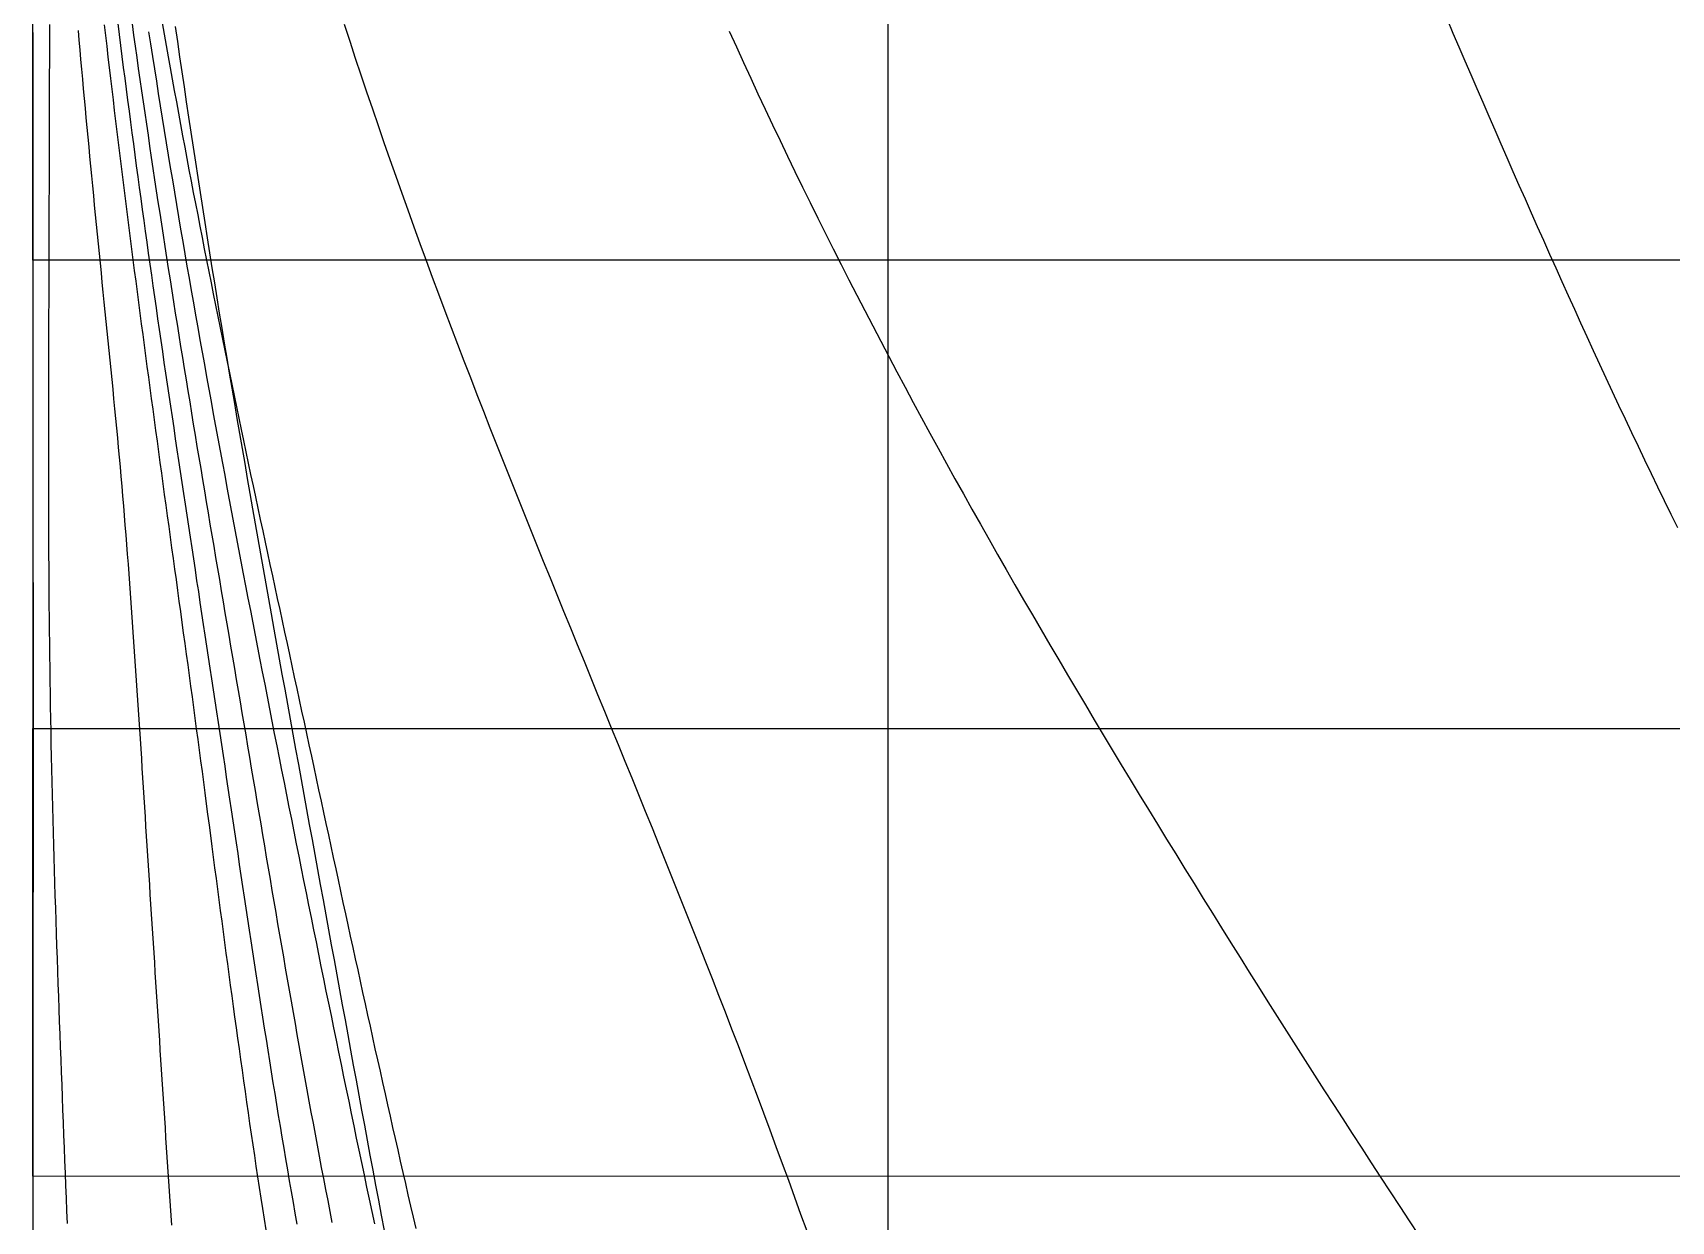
# Model space of a CAD drawing. Extents: x 3 to 181, y 2 to 128.
# Drawn here: x 80.67 to 86.16, y 86.27 to 90.25 of the extents above; entities that cross this region are included whole.
import ezdxf

# ---------------------------------------------------------------- set-up
doc = ezdxf.new("R2010")
doc.units = 0
doc.layers.get('0').update_dxf_attribs({"linetype": 'CONTINUOUS'})

msp = doc.modelspace()

# ---------------------------------------------------------------- linework, layer by layer
for p, q in [((83.5357, 80.4193), (83.5357, 95.6918)), ((80.6682, 89.4914), (80.6682, 93.9926)), ((80.6684, 89.4918), (80.6682, 89.4918)), ((92.1377, 89.4914), (80.6682, 89.4914)), ((80.6682, 89.4914), (80.6682, 80.4193)), ((92.1377, 89.4914), (80.6683, 89.4914)), ((80.6683, 89.4914), (80.6683, 80.4193)), ((92.1377, 89.4914), (80.8265, 89.4914)), ((92.1377, 89.4914), (80.9743, 89.4914)), ((92.1377, 89.4914), (81.2645, 89.4914)), ((92.1377, 89.4914), (82.3088, 89.4914)), ((92.1377, 89.4914), (82.357, 89.4914)), ((92.1377, 89.4914), (83.371, 89.4914)), ((80.6683, 86.4221), (80.6683, 87.9221)), ((80.6683, 87.9221), (92.1377, 87.9221)), ((92.1377, 86.4209), (80.6683, 86.4221))]:
    msp.add_line(p, q)
for points in [[(80.7241, 90.2816, 0), (80.724, 90.2393, 0), (80.7239, 90.197, 0), (80.7237, 90.1547, 0), (80.7236, 90.1124, 0), (80.7235, 90.0701, 0), (80.7234, 90.0278, 0), (80.7233, 89.9855, 0), (80.7232, 89.9432, 0), (80.7231, 89.9009, 0), (80.7229, 89.8586, 0), (80.7228, 89.8163, 0), (80.7227, 89.774, 0), (80.7226, 89.7317, 0), (80.7225, 89.6894, 0), (80.7223, 89.6471, 0), (80.7222, 89.6048, 0), (80.7221, 89.5625, 0), (80.7219, 89.5202, 0), (80.7218, 89.4779, 0), (80.7217, 89.4356, 0), (80.7215, 89.3933, 0), (80.7214, 89.351, 0), (80.7212, 89.3087, 0), (80.7211, 89.2664, 0), (80.721, 89.2241, 0), (80.7209, 89.1818, 0), (80.7208, 89.1395, 0), (80.7207, 89.0972, 0), (80.7206, 89.0549, 0), (80.7205, 89.0126, 0), (80.7205, 88.9703, 0), (80.7204, 88.928, 0), (80.7204, 88.8857, 0), (80.7204, 88.8434, 0), (80.7204, 88.8011, 0), (80.7205, 88.7588, 0), (80.7206, 88.7165, 0), (80.7207, 88.6742, 0), (80.7208, 88.6319, 0), (80.7209, 88.5896, 0), (80.7211, 88.5473, 0), (80.7213, 88.505, 0), (80.7216, 88.4627, 0), (80.7218, 88.4204, 0), (80.7221, 88.3781, 0), (80.7225, 88.3358, 0), (80.7229, 88.2935, 0), (80.7233, 88.2513, 0), (80.7238, 88.209, 0), (80.7243, 88.1667, 0), (80.7249, 88.1244, 0), (80.7255, 88.0821, 0), (80.7261, 88.0398, 0), (80.7268, 87.9975, 0), (80.7276, 87.9552, 0), (80.7284, 87.9129, 0), (80.7292, 87.8706, 0), (80.7301, 87.8283, 0), (80.7311, 87.786, 0), (80.732, 87.7437, 0), (80.7331, 87.7014, 0), (80.7341, 87.6591, 0), (80.7352, 87.6168, 0), (80.7364, 87.5745, 0), (80.7375, 87.5322, 0), (80.7388, 87.4899, 0), (80.74, 87.4476, 0), (80.7413, 87.4053, 0), (80.7426, 87.3631, 0), (80.7439, 87.3208, 0), (80.7453, 87.2785, 0), (80.7467, 87.2362, 0), (80.7481, 87.1939, 0), (80.7495, 87.1516, 0), (80.751, 87.1094, 0), (80.7525, 87.0671, 0), (80.754, 87.0248, 0), (80.7555, 86.9825, 0), (80.7571, 86.9403, 0), (80.7586, 86.898, 0), (80.7602, 86.8557, 0), (80.7618, 86.8134, 0), (80.7634, 86.7712, 0), (80.765, 86.7289, 0), (80.7666, 86.6867, 0), (80.7683, 86.6444, 0), (80.7699, 86.6021, 0), (80.7715, 86.5599, 0), (80.7732, 86.5176, 0), (80.7748, 86.4754, 0), (80.7765, 86.4331, 0), (80.7781, 86.3909, 0), (80.7798, 86.3487, 0), (80.7814, 86.3064, 0), (80.7831, 86.2642, 0)], [(80.8198, 90.2614, 0), (80.8227, 90.2289, 0), (80.8256, 90.1964, 0), (80.8286, 90.1639, 0), (80.8315, 90.1314, 0), (80.8345, 90.0989, 0), (80.8374, 90.0664, 0), (80.8404, 90.0339, 0), (80.8435, 90.0014, 0), (80.8465, 89.9689, 0), (80.8495, 89.9364, 0), (80.8526, 89.9039, 0), (80.8556, 89.8714, 0), (80.8587, 89.8389, 0), (80.8618, 89.8064, 0), (80.8649, 89.7739, 0), (80.8681, 89.7414, 0), (80.8712, 89.709, 0), (80.8744, 89.6765, 0), (80.8776, 89.644, 0), (80.8807, 89.6115, 0), (80.8839, 89.579, 0), (80.8872, 89.5465, 0), (80.8904, 89.514, 0), (80.8937, 89.4815, 0), (80.8969, 89.4491, 0), (80.9002, 89.4166, 0), (80.9035, 89.3841, 0), (80.9068, 89.3516, 0), (80.9101, 89.3191, 0), (80.9134, 89.2866, 0), (80.9167, 89.2541, 0), (80.9199, 89.2217, 0), (80.9232, 89.1892, 0), (80.9265, 89.1567, 0), (80.9297, 89.1242, 0), (80.9329, 89.0917, 0), (80.9361, 89.0592, 0), (80.9393, 89.0267, 0), (80.9425, 88.9942, 0), (80.9456, 88.9617, 0), (80.9487, 88.9292, 0), (80.9517, 88.8967, 0), (80.9547, 88.8642, 0), (80.9577, 88.8317, 0), (80.9606, 88.7992, 0), (80.9635, 88.7666, 0), (80.9663, 88.7341, 0), (80.9691, 88.7016, 0), (80.9718, 88.669, 0), (80.9745, 88.6365, 0), (80.9772, 88.6039, 0), (80.9798, 88.5714, 0), (80.9824, 88.5389, 0), (80.9849, 88.5063, 0), (80.9874, 88.4737, 0), (80.9899, 88.4412, 0), (80.9923, 88.4086, 0), (80.9947, 88.3761, 0), (80.9971, 88.3435, 0), (80.9994, 88.3109, 0), (81.0017, 88.2784, 0), (81.004, 88.2458, 0), (81.0063, 88.2132, 0), (81.0085, 88.1806, 0), (81.0108, 88.1481, 0), (81.013, 88.1155, 0), (81.0152, 88.0829, 0), (81.0173, 88.0503, 0), (81.0195, 88.0177, 0), (81.0216, 87.9852, 0), (81.0237, 87.9526, 0), (81.0259, 87.92, 0), (81.028, 87.8874, 0), (81.0301, 87.8548, 0), (81.0321, 87.8222, 0), (81.0342, 87.7897, 0), (81.0363, 87.7571, 0), (81.0384, 87.7245, 0), (81.0404, 87.6919, 0), (81.0425, 87.6593, 0), (81.0446, 87.6267, 0), (81.0466, 87.5941, 0), (81.0487, 87.5616, 0), (81.0508, 87.529, 0), (81.0528, 87.4964, 0), (81.0549, 87.4638, 0), (81.057, 87.4312, 0), (81.0591, 87.3987, 0), (81.0611, 87.3661, 0), (81.0632, 87.3335, 0), (81.0653, 87.3009, 0), (81.0674, 87.2683, 0), (81.0694, 87.2357, 0), (81.0715, 87.2032, 0), (81.0736, 87.1706, 0), (81.0757, 87.138, 0), (81.0778, 87.1054, 0), (81.0799, 87.0728, 0), (81.082, 87.0403, 0), (81.0841, 87.0077, 0), (81.0862, 86.9751, 0), (81.0883, 86.9425, 0), (81.0904, 86.9099, 0), (81.0925, 86.8774, 0), (81.0946, 86.8448, 0), (81.0967, 86.8122, 0), (81.0988, 86.7796, 0), (81.1009, 86.747, 0), (81.103, 86.7144, 0), (81.1051, 86.6818, 0), (81.1073, 86.6492, 0), (81.1094, 86.6167, 0), (81.1115, 86.5841, 0), (81.1136, 86.5515, 0), (81.1158, 86.5189, 0), (81.1179, 86.4863, 0), (81.1201, 86.4537, 0), (81.1222, 86.4211, 0), (81.1244, 86.3885, 0), (81.1265, 86.3559, 0), (81.1287, 86.3233, 0), (81.1309, 86.2907, 0), (81.1331, 86.2581, 0)], [(80.9076, 90.28, 0), (80.9118, 90.2442, 0), (80.9159, 90.2084, 0), (80.9201, 90.1726, 0), (80.9243, 90.1369, 0), (80.9286, 90.1011, 0), (80.9328, 90.0653, 0), (80.9371, 90.0295, 0), (80.9414, 89.9938, 0), (80.9457, 89.958, 0), (80.9501, 89.9222, 0), (80.9544, 89.8865, 0), (80.9588, 89.8507, 0), (80.9632, 89.8149, 0), (80.9676, 89.7792, 0), (80.9721, 89.7434, 0), (80.9765, 89.7077, 0), (80.981, 89.6719, 0), (80.9856, 89.6362, 0), (80.9901, 89.6004, 0), (80.9946, 89.5647, 0), (80.9992, 89.5289, 0), (81.0038, 89.4932, 0), (81.0085, 89.4574, 0), (81.0131, 89.4217, 0), (81.0178, 89.3859, 0), (81.0224, 89.3502, 0), (81.0271, 89.3145, 0), (81.0319, 89.2787, 0), (81.0366, 89.243, 0), (81.0414, 89.2073, 0), (81.0461, 89.1715, 0), (81.0509, 89.1358, 0), (81.0557, 89.1001, 0), (81.0605, 89.0643, 0), (81.0654, 89.0286, 0), (81.0702, 88.9929, 0), (81.075, 88.9572, 0), (81.0799, 88.9214, 0), (81.0848, 88.8857, 0), (81.0896, 88.85, 0), (81.0945, 88.8143, 0), (81.0994, 88.7785, 0), (81.1043, 88.7428, 0), (81.1092, 88.7071, 0), (81.1141, 88.6713, 0), (81.119, 88.6356, 0), (81.1239, 88.5999, 0), (81.1288, 88.5642, 0), (81.1337, 88.5284, 0), (81.1386, 88.4927, 0), (81.1435, 88.457, 0), (81.1484, 88.4213, 0), (81.1533, 88.3855, 0), (81.1582, 88.3498, 0), (81.1631, 88.3141, 0), (81.168, 88.2783, 0), (81.1729, 88.2426, 0), (81.1778, 88.2069, 0), (81.1826, 88.1711, 0), (81.1875, 88.1354, 0), (81.1923, 88.0997, 0), (81.1972, 88.0639, 0), (81.202, 88.0282, 0), (81.2068, 87.9925, 0), (81.2116, 87.9567, 0), (81.2164, 87.921, 0), (81.2212, 87.8852, 0), (81.226, 87.8495, 0), (81.2307, 87.8137, 0), (81.2355, 87.778, 0), (81.2402, 87.7422, 0), (81.2449, 87.7065, 0), (81.2496, 87.6707, 0), (81.2544, 87.635, 0), (81.2591, 87.5992, 0), (81.2638, 87.5635, 0), (81.2685, 87.5277, 0), (81.2732, 87.492, 0), (81.2779, 87.4562, 0), (81.2826, 87.4205, 0), (81.2874, 87.3847, 0), (81.2921, 87.349, 0), (81.2968, 87.3132, 0), (81.3016, 87.2775, 0), (81.3063, 87.2417, 0), (81.3111, 87.206, 0), (81.3159, 87.1702, 0), (81.3207, 87.1345, 0), (81.3255, 87.0988, 0), (81.3303, 87.063, 0), (81.3352, 87.0273, 0), (81.34, 86.9916, 0), (81.3449, 86.9559, 0), (81.3498, 86.9201, 0), (81.3548, 86.8844, 0), (81.3597, 86.8487, 0), (81.3647, 86.813, 0), (81.3697, 86.7773, 0), (81.3748, 86.7416, 0), (81.3798, 86.7059, 0), (81.385, 86.6702, 0), (81.3901, 86.6345, 0), (81.3953, 86.5989, 0), (81.4005, 86.5632, 0), (81.4057, 86.5275, 0), (81.411, 86.4919, 0), (81.4164, 86.4562, 0), (81.4217, 86.4206, 0), (81.4272, 86.3849, 0), (81.4326, 86.3493, 0), (81.4381, 86.3137, 0), (81.4437, 86.278, 0), (81.4493, 86.2424, 0)], [(80.953, 90.2844, 0), (80.9576, 90.2478, 0), (80.9623, 90.2111, 0), (80.967, 90.1745, 0), (80.9717, 90.1379, 0), (80.9764, 90.1012, 0), (80.9812, 90.0646, 0), (80.9859, 90.0279, 0), (80.9908, 89.9913, 0), (80.9956, 89.9547, 0), (81.0004, 89.918, 0), (81.0053, 89.8814, 0), (81.0102, 89.8448, 0), (81.0152, 89.8082, 0), (81.0201, 89.7716, 0), (81.0251, 89.7349, 0), (81.0301, 89.6983, 0), (81.0351, 89.6617, 0), (81.0402, 89.6251, 0), (81.0453, 89.5885, 0), (81.0504, 89.5519, 0), (81.0555, 89.5153, 0), (81.0606, 89.4787, 0), (81.0658, 89.4421, 0), (81.071, 89.4055, 0), (81.0762, 89.3689, 0), (81.0815, 89.3323, 0), (81.0868, 89.2957, 0), (81.0921, 89.2591, 0), (81.0974, 89.2225, 0), (81.1027, 89.1859, 0), (81.108, 89.1493, 0), (81.1134, 89.1127, 0), (81.1188, 89.0762, 0), (81.1242, 89.0396, 0), (81.1296, 89.003, 0), (81.135, 88.9664, 0), (81.1405, 88.9298, 0), (81.1459, 88.8933, 0), (81.1514, 88.8567, 0), (81.1569, 88.8201, 0), (81.1624, 88.7835, 0), (81.1679, 88.747, 0), (81.1734, 88.7104, 0), (81.1789, 88.6738, 0), (81.1844, 88.6372, 0), (81.1899, 88.6007, 0), (81.1955, 88.5641, 0), (81.201, 88.5275, 0), (81.2065, 88.4909, 0), (81.2121, 88.4544, 0), (81.2176, 88.4178, 0), (81.2232, 88.3812, 0), (81.2287, 88.3447, 0), (81.2343, 88.3081, 0), (81.2398, 88.2715, 0), (81.2454, 88.2349, 0), (81.2509, 88.1984, 0), (81.2564, 88.1618, 0), (81.262, 88.1252, 0), (81.2675, 88.0886, 0), (81.273, 88.0521, 0), (81.2785, 88.0155, 0), (81.2841, 87.9789, 0), (81.2896, 87.9423, 0), (81.295, 87.9057, 0), (81.3005, 87.8691, 0), (81.306, 87.8326, 0), (81.3115, 87.796, 0), (81.3169, 87.7594, 0), (81.3224, 87.7228, 0), (81.3279, 87.6862, 0), (81.3333, 87.6496, 0), (81.3388, 87.613, 0), (81.3442, 87.5765, 0), (81.3497, 87.5399, 0), (81.3552, 87.5033, 0), (81.3606, 87.4667, 0), (81.3661, 87.4301, 0), (81.3716, 87.3935, 0), (81.3771, 87.357, 0), (81.3826, 87.3204, 0), (81.3881, 87.2838, 0), (81.3937, 87.2473, 0), (81.3992, 87.2107, 0), (81.4048, 87.1741, 0), (81.4104, 87.1376, 0), (81.416, 87.101, 0), (81.4216, 87.0645, 0), (81.4273, 87.0279, 0), (81.4329, 86.9914, 0), (81.4386, 86.9548, 0), (81.4444, 86.9183, 0), (81.4501, 86.8818, 0), (81.4559, 86.8452, 0), (81.4617, 86.8087, 0), (81.4676, 86.7722, 0), (81.4734, 86.7357, 0), (81.4793, 86.6992, 0), (81.4853, 86.6627, 0), (81.4913, 86.6262, 0), (81.4973, 86.5897, 0), (81.5033, 86.5532, 0), (81.5094, 86.5168, 0), (81.5156, 86.4803, 0), (81.5218, 86.4439, 0), (81.528, 86.4074, 0), (81.5343, 86.371, 0), (81.5406, 86.3345, 0), (81.547, 86.2981, 0), (81.5534, 86.2617, 0)], [(81.001, 90.2834, 0), (81.0062, 90.2461, 0), (81.0114, 90.2088, 0), (81.0167, 90.1715, 0), (81.022, 90.1343, 0), (81.0274, 90.097, 0), (81.0327, 90.0597, 0), (81.0381, 90.0224, 0), (81.0435, 89.9851, 0), (81.049, 89.9478, 0), (81.0545, 89.9106, 0), (81.06, 89.8733, 0), (81.0655, 89.836, 0), (81.0711, 89.7988, 0), (81.0767, 89.7615, 0), (81.0823, 89.7242, 0), (81.0879, 89.687, 0), (81.0936, 89.6497, 0), (81.0993, 89.6125, 0), (81.105, 89.5752, 0), (81.1108, 89.538, 0), (81.1166, 89.5007, 0), (81.1224, 89.4635, 0), (81.1282, 89.4263, 0), (81.1341, 89.389, 0), (81.14, 89.3518, 0), (81.1459, 89.3146, 0), (81.1519, 89.2773, 0), (81.1579, 89.2401, 0), (81.1639, 89.2029, 0), (81.1699, 89.1657, 0), (81.1759, 89.1285, 0), (81.182, 89.0912, 0), (81.1881, 89.054, 0), (81.1942, 89.0168, 0), (81.2003, 88.9796, 0), (81.2064, 88.9424, 0), (81.2126, 88.9052, 0), (81.2187, 88.868, 0), (81.2249, 88.8308, 0), (81.2311, 88.7936, 0), (81.2373, 88.7564, 0), (81.2435, 88.7192, 0), (81.2498, 88.682, 0), (81.256, 88.6448, 0), (81.2623, 88.6076, 0), (81.2686, 88.5704, 0), (81.2748, 88.5332, 0), (81.2811, 88.496, 0), (81.2874, 88.4588, 0), (81.2937, 88.4216, 0), (81.3, 88.3844, 0), (81.3063, 88.3472, 0), (81.3126, 88.31, 0), (81.3189, 88.2728, 0), (81.3252, 88.2356, 0), (81.3315, 88.1984, 0), (81.3378, 88.1612, 0), (81.3442, 88.124, 0), (81.3505, 88.0868, 0), (81.3568, 88.0496, 0), (81.3631, 88.0124, 0), (81.3694, 87.9752, 0), (81.3757, 87.938, 0), (81.382, 87.9008, 0), (81.3882, 87.8637, 0), (81.3945, 87.8265, 0), (81.4008, 87.7893, 0), (81.4071, 87.7521, 0), (81.4134, 87.7149, 0), (81.4196, 87.6777, 0), (81.4259, 87.6405, 0), (81.4322, 87.6033, 0), (81.4385, 87.5661, 0), (81.4448, 87.5289, 0), (81.4511, 87.4917, 0), (81.4574, 87.4545, 0), (81.4637, 87.4173, 0), (81.47, 87.3801, 0), (81.4764, 87.3429, 0), (81.4827, 87.3058, 0), (81.4891, 87.2686, 0), (81.4955, 87.2314, 0), (81.5019, 87.1942, 0), (81.5083, 87.1571, 0), (81.5148, 87.1199, 0), (81.5212, 87.0828, 0), (81.5277, 87.0456, 0), (81.5342, 87.0085, 0), (81.5408, 86.9713, 0), (81.5473, 86.9342, 0), (81.5539, 86.897, 0), (81.5605, 86.8599, 0), (81.5672, 86.8228, 0), (81.5738, 86.7857, 0), (81.5806, 86.7486, 0), (81.5873, 86.7115, 0), (81.5941, 86.6744, 0), (81.6009, 86.6373, 0), (81.6077, 86.6002, 0), (81.6146, 86.5631, 0), (81.6216, 86.5261, 0), (81.6285, 86.489, 0), (81.6355, 86.452, 0), (81.6426, 86.4149, 0), (81.6497, 86.3779, 0), (81.6569, 86.3409, 0), (81.664, 86.3039, 0), (81.6713, 86.2669, 0)], [(81.0564, 90.2575, 0), (81.0629, 90.2162, 0), (81.0693, 90.1748, 0), (81.0758, 90.1334, 0), (81.0824, 90.0921, 0), (81.089, 90.0507, 0), (81.0956, 90.0094, 0), (81.1022, 89.968, 0), (81.1089, 89.9267, 0), (81.1157, 89.8854, 0), (81.1224, 89.844, 0), (81.1292, 89.8027, 0), (81.1361, 89.7614, 0), (81.143, 89.7201, 0), (81.1499, 89.6788, 0), (81.1569, 89.6375, 0), (81.1639, 89.5962, 0), (81.1709, 89.5549, 0), (81.178, 89.5136, 0), (81.1851, 89.4723, 0), (81.1923, 89.431, 0), (81.1995, 89.3897, 0), (81.2067, 89.3484, 0), (81.214, 89.3072, 0), (81.2213, 89.2659, 0), (81.2286, 89.2246, 0), (81.236, 89.1834, 0), (81.2434, 89.1421, 0), (81.2509, 89.1009, 0), (81.2583, 89.0596, 0), (81.2659, 89.0184, 0), (81.2734, 88.9771, 0), (81.281, 88.9359, 0), (81.2886, 88.8946, 0), (81.2962, 88.8534, 0), (81.3039, 88.8122, 0), (81.3115, 88.771, 0), (81.3192, 88.7298, 0), (81.327, 88.6885, 0), (81.3347, 88.6473, 0), (81.3425, 88.6061, 0), (81.3503, 88.5649, 0), (81.3582, 88.5237, 0), (81.366, 88.4825, 0), (81.3739, 88.4413, 0), (81.3818, 88.4001, 0), (81.3897, 88.359, 0), (81.3977, 88.3178, 0), (81.4056, 88.2766, 0), (81.4136, 88.2354, 0), (81.4216, 88.1943, 0), (81.4296, 88.1531, 0), (81.4377, 88.1119, 0), (81.4457, 88.0708, 0), (81.4538, 88.0296, 0), (81.4618, 87.9885, 0), (81.4699, 87.9473, 0), (81.478, 87.9062, 0), (81.4861, 87.865, 0), (81.4943, 87.8239, 0), (81.5024, 87.7828, 0), (81.5105, 87.7416, 0), (81.5187, 87.7005, 0), (81.5269, 87.6594, 0), (81.5351, 87.6183, 0), (81.5433, 87.5771, 0), (81.5515, 87.536, 0), (81.5597, 87.4949, 0), (81.568, 87.4538, 0), (81.5762, 87.4127, 0), (81.5845, 87.3716, 0), (81.5928, 87.3305, 0), (81.6011, 87.2894, 0), (81.6094, 87.2483, 0), (81.6177, 87.2072, 0), (81.626, 87.1662, 0), (81.6344, 87.1251, 0), (81.6428, 87.084, 0), (81.6512, 87.0429, 0), (81.6596, 87.0018, 0), (81.668, 86.9608, 0), (81.6764, 86.9197, 0), (81.6848, 86.8787, 0), (81.6933, 86.8376, 0), (81.7018, 86.7965, 0), (81.7103, 86.7555, 0), (81.7188, 86.7144, 0), (81.7273, 86.6734, 0), (81.7358, 86.6324, 0), (81.7444, 86.5913, 0), (81.7529, 86.5503, 0), (81.7615, 86.5093, 0), (81.7701, 86.4682, 0), (81.7787, 86.4272, 0), (81.7874, 86.3862, 0), (81.796, 86.3452, 0), (81.8047, 86.3041, 0), (81.8134, 86.2631, 0)], [(81.1016, 90.2875, 0), (81.1083, 90.2496, 0), (81.1151, 90.2116, 0), (81.1219, 90.1737, 0), (81.1287, 90.1358, 0), (81.1356, 90.0979, 0), (81.1425, 90.06, 0), (81.1495, 90.0221, 0), (81.1564, 89.9842, 0), (81.1635, 89.9463, 0), (81.1705, 89.9084, 0), (81.1776, 89.8706, 0), (81.1847, 89.8327, 0), (81.1919, 89.7948, 0), (81.1991, 89.7569, 0), (81.2064, 89.7191, 0), (81.2136, 89.6812, 0), (81.221, 89.6434, 0), (81.2283, 89.6055, 0), (81.2357, 89.5677, 0), (81.2431, 89.5299, 0), (81.2506, 89.492, 0), (81.2581, 89.4542, 0), (81.2657, 89.4164, 0), (81.2733, 89.3786, 0), (81.2809, 89.3407, 0), (81.2885, 89.3029, 0), (81.2962, 89.2651, 0), (81.3039, 89.2273, 0), (81.3117, 89.1895, 0), (81.3194, 89.1517, 0), (81.3273, 89.1139, 0), (81.3351, 89.0761, 0), (81.3429, 89.0384, 0), (81.3508, 89.0006, 0), (81.3587, 88.9628, 0), (81.3667, 88.925, 0), (81.3746, 88.8873, 0), (81.3826, 88.8495, 0), (81.3906, 88.8117, 0), (81.3986, 88.774, 0), (81.4067, 88.7362, 0), (81.4147, 88.6984, 0), (81.4228, 88.6607, 0), (81.4309, 88.6229, 0), (81.439, 88.5852, 0), (81.4471, 88.5474, 0), (81.4552, 88.5097, 0), (81.4633, 88.4719, 0), (81.4715, 88.4342, 0), (81.4796, 88.3964, 0), (81.4878, 88.3587, 0), (81.4959, 88.3209, 0), (81.5041, 88.2832, 0), (81.5123, 88.2454, 0), (81.5205, 88.2077, 0), (81.5286, 88.17, 0), (81.5368, 88.1322, 0), (81.545, 88.0945, 0), (81.5532, 88.0567, 0), (81.5614, 88.019, 0), (81.5695, 87.9812, 0), (81.5777, 87.9435, 0), (81.5859, 87.9058, 0), (81.594, 87.868, 0), (81.6022, 87.8303, 0), (81.6103, 87.7925, 0), (81.6185, 87.7548, 0), (81.6266, 87.717, 0), (81.6348, 87.6793, 0), (81.6429, 87.6416, 0), (81.6511, 87.6038, 0), (81.6592, 87.5661, 0), (81.6674, 87.5283, 0), (81.6755, 87.4906, 0), (81.6837, 87.4529, 0), (81.6919, 87.4151, 0), (81.7, 87.3774, 0), (81.7082, 87.3397, 0), (81.7164, 87.3019, 0), (81.7246, 87.2642, 0), (81.7328, 87.2265, 0), (81.741, 87.1888, 0), (81.7492, 87.1511, 0), (81.7575, 87.1134, 0), (81.7657, 87.0756, 0), (81.774, 87.0379, 0), (81.7823, 87.0002, 0), (81.7905, 86.9625, 0), (81.7989, 86.9248, 0), (81.8072, 86.8872, 0), (81.8155, 86.8495, 0), (81.8239, 86.8118, 0), (81.8323, 86.7741, 0), (81.8407, 86.7365, 0), (81.8491, 86.6988, 0), (81.8576, 86.6611, 0), (81.866, 86.6235, 0), (81.8745, 86.5858, 0), (81.8831, 86.5482, 0), (81.8916, 86.5106, 0), (81.9002, 86.4729, 0), (81.9088, 86.4353, 0), (81.9174, 86.3977, 0), (81.9261, 86.3601, 0), (81.9348, 86.3225, 0), (81.9435, 86.2849, 0), (81.9522, 86.2473, 0)], [(81.1459, 90.2747, 0), (81.1532, 90.2241, 0), (81.1605, 90.1735, 0), (81.1679, 90.123, 0), (81.1754, 90.0724, 0), (81.1829, 90.0219, 0), (81.1905, 89.9713, 0), (81.1981, 89.9208, 0), (81.2057, 89.8703, 0), (81.2135, 89.8197, 0), (81.2212, 89.7692, 0), (81.2291, 89.7187, 0), (81.237, 89.6682, 0), (81.2449, 89.6177, 0), (81.2529, 89.5672, 0), (81.2609, 89.5167, 0), (81.269, 89.4662, 0), (81.2772, 89.4157, 0), (81.2854, 89.3652, 0), (81.2936, 89.3148, 0), (81.3019, 89.2643, 0), (81.3103, 89.2139, 0), (81.3187, 89.1634, 0), (81.3271, 89.1129, 0), (81.3356, 89.0625, 0), (81.3442, 89.0121, 0), (81.3527, 88.9616, 0), (81.3614, 88.9112, 0), (81.37, 88.8608, 0), (81.3787, 88.8103, 0), (81.3874, 88.7599, 0), (81.3962, 88.7095, 0), (81.405, 88.6591, 0), (81.4138, 88.6087, 0), (81.4227, 88.5583, 0), (81.4316, 88.5079, 0), (81.4405, 88.4574, 0), (81.4495, 88.407, 0), (81.4584, 88.3567, 0), (81.4674, 88.3063, 0), (81.4765, 88.2559, 0), (81.4855, 88.2055, 0), (81.4946, 88.1551, 0), (81.5037, 88.1047, 0), (81.5128, 88.0543, 0), (81.5219, 88.0039, 0), (81.531, 87.9535, 0), (81.5402, 87.9032, 0), (81.5493, 87.8528, 0), (81.5585, 87.8024, 0), (81.5677, 87.752, 0), (81.5769, 87.7016, 0), (81.5861, 87.6513, 0), (81.5953, 87.6009, 0), (81.6045, 87.5505, 0), (81.6137, 87.5001, 0), (81.6229, 87.4497, 0), (81.6321, 87.3994, 0), (81.6413, 87.349, 0), (81.6506, 87.2986, 0), (81.6598, 87.2482, 0), (81.669, 87.1978, 0), (81.6782, 87.1475, 0), (81.6874, 87.0971, 0), (81.6966, 87.0467, 0), (81.7058, 86.9963, 0), (81.715, 86.9459, 0), (81.7242, 86.8956, 0), (81.7335, 86.8452, 0), (81.7427, 86.7948, 0), (81.752, 86.7444, 0), (81.7612, 86.6941, 0), (81.7705, 86.6437, 0), (81.7798, 86.5934, 0), (81.7892, 86.543, 0), (81.7985, 86.4927, 0), (81.8079, 86.4423, 0), (81.8174, 86.392, 0), (81.8268, 86.3417, 0), (81.8363, 86.2913, 0), (81.8458, 86.241, 0)], [(81.7122, 90.2827, 0), (81.7308, 90.2259, 0), (81.7495, 90.1692, 0), (81.7684, 90.1125, 0), (81.7874, 90.0558, 0), (81.8066, 89.9992, 0), (81.826, 89.9426, 0), (81.8455, 89.886, 0), (81.8652, 89.8295, 0), (81.885, 89.773, 0), (81.905, 89.7166, 0), (81.9251, 89.6602, 0), (81.9455, 89.6038, 0), (81.9659, 89.5475, 0), (81.9866, 89.4912, 0), (82.0074, 89.435, 0), (82.0283, 89.3788, 0), (82.0494, 89.3226, 0), (82.0707, 89.2664, 0), (82.0921, 89.2103, 0), (82.1136, 89.1542, 0), (82.1352, 89.0982, 0), (82.157, 89.0421, 0), (82.1789, 88.9861, 0), (82.2008, 88.9301, 0), (82.2229, 88.8742, 0), (82.2451, 88.8182, 0), (82.2674, 88.7623, 0), (82.2897, 88.7064, 0), (82.3121, 88.6505, 0), (82.3346, 88.5946, 0), (82.3572, 88.5388, 0), (82.3798, 88.4829, 0), (82.4025, 88.4271, 0), (82.4252, 88.3712, 0), (82.4479, 88.3154, 0), (82.4707, 88.2596, 0), (82.4935, 88.2037, 0), (82.5163, 88.1479, 0), (82.5392, 88.0921, 0), (82.562, 88.0362, 0), (82.5849, 87.9804, 0), (82.6077, 87.9245, 0), (82.6306, 87.8687, 0), (82.6534, 87.8128, 0), (82.6762, 87.757, 0), (82.699, 87.7011, 0), (82.7217, 87.6452, 0), (82.7444, 87.5893, 0), (82.767, 87.5333, 0), (82.7896, 87.4774, 0), (82.8121, 87.4214, 0), (82.8346, 87.3654, 0), (82.857, 87.3094, 0), (82.8793, 87.2534, 0), (82.9015, 87.1973, 0), (82.9237, 87.1412, 0), (82.9457, 87.085, 0), (82.9677, 87.0289, 0), (82.9895, 86.9727, 0), (83.0112, 86.9165, 0), (83.0328, 86.8602, 0), (83.0542, 86.8039, 0), (83.0756, 86.7475, 0), (83.0968, 86.6912, 0), (83.1179, 86.6347, 0), (83.1389, 86.5783, 0), (83.1598, 86.5218, 0), (83.1807, 86.4653, 0), (83.2014, 86.4088, 0), (83.222, 86.3522, 0), (83.2426, 86.2957, 0), (83.2631, 86.2391, 0)], [(83.0033, 90.2593, 0), (83.0271, 90.2068, 0), (83.0511, 90.1543, 0), (83.0753, 90.102, 0), (83.0996, 90.0497, 0), (83.1241, 89.9974, 0), (83.1487, 89.9452, 0), (83.1735, 89.893, 0), (83.1985, 89.8409, 0), (83.2236, 89.7889, 0), (83.249, 89.7369, 0), (83.2744, 89.685, 0), (83.3, 89.6331, 0), (83.3258, 89.5813, 0), (83.3518, 89.5295, 0), (83.3779, 89.4778, 0), (83.4042, 89.4261, 0), (83.4307, 89.3746, 0), (83.4573, 89.323, 0), (83.4841, 89.2715, 0), (83.5111, 89.2201, 0), (83.5381, 89.1687, 0), (83.5654, 89.1174, 0), (83.5928, 89.0661, 0), (83.6203, 89.0149, 0), (83.648, 88.9638, 0), (83.6758, 88.9127, 0), (83.7038, 88.8616, 0), (83.7318, 88.8106, 0), (83.7601, 88.7597, 0), (83.7884, 88.7088, 0), (83.8169, 88.6579, 0), (83.8455, 88.6071, 0), (83.8742, 88.5564, 0), (83.903, 88.5057, 0), (83.932, 88.4551, 0), (83.961, 88.4045, 0), (83.9902, 88.354, 0), (84.0195, 88.3035, 0), (84.0489, 88.253, 0), (84.0783, 88.2026, 0), (84.1079, 88.1523, 0), (84.1376, 88.102, 0), (84.1674, 88.0518, 0), (84.1972, 88.0016, 0), (84.2272, 87.9514, 0), (84.2572, 87.9013, 0), (84.2873, 87.8512, 0), (84.3175, 87.8012, 0), (84.3477, 87.7513, 0), (84.3781, 87.7014, 0), (84.4085, 87.6515, 0), (84.439, 87.6017, 0), (84.4695, 87.5519, 0), (84.5001, 87.5021, 0), (84.5308, 87.4524, 0), (84.5615, 87.4028, 0), (84.5923, 87.3532, 0), (84.6231, 87.3036, 0), (84.654, 87.2541, 0), (84.6849, 87.2046, 0), (84.7159, 87.1552, 0), (84.7469, 87.1058, 0), (84.778, 87.0564, 0), (84.8092, 87.0071, 0), (84.8404, 86.9579, 0), (84.8716, 86.9087, 0), (84.9029, 86.8595, 0), (84.9343, 86.8103, 0), (84.9657, 86.7613, 0), (84.9972, 86.7122, 0), (85.0287, 86.6632, 0), (85.0603, 86.6142, 0), (85.092, 86.5653, 0), (85.1237, 86.5164, 0), (85.1554, 86.4676, 0), (85.1872, 86.4188, 0), (85.2191, 86.3701, 0), (85.2511, 86.3214, 0), (85.2831, 86.2727, 0), (85.3151, 86.2241, 0)], [(85.4098, 90.2994, 0), (85.4296, 90.2529, 0), (85.4494, 90.2065, 0), (85.4693, 90.1601, 0), (85.4892, 90.1137, 0), (85.5092, 90.0673, 0), (85.5293, 90.021, 0), (85.5494, 89.9746, 0), (85.5695, 89.9283, 0), (85.5898, 89.882, 0), (85.61, 89.8357, 0), (85.6304, 89.7894, 0), (85.6507, 89.7432, 0), (85.6712, 89.697, 0), (85.6917, 89.6507, 0), (85.7122, 89.6045, 0), (85.7329, 89.5584, 0), (85.7535, 89.5122, 0), (85.7742, 89.466, 0), (85.795, 89.4199, 0), (85.8159, 89.3738, 0), (85.8368, 89.3277, 0), (85.8578, 89.2817, 0), (85.8788, 89.2356, 0), (85.8999, 89.1896, 0), (85.9211, 89.1437, 0), (85.9424, 89.0977, 0), (85.9638, 89.0519, 0), (85.9852, 89.006, 0), (86.0068, 88.9602, 0), (86.0284, 88.9145, 0), (86.0501, 88.8688, 0), (86.0719, 88.8231, 0), (86.0939, 88.7775, 0), (86.1159, 88.732, 0), (86.138, 88.6865, 0), (86.1602, 88.6411, 0), (86.1826, 88.5957, 0)], [(80.6681, 90.2545, 0), (80.6681, 90.2343, 0), (80.6681, 90.2141, 0), (80.6681, 90.194, 0), (80.6681, 90.1738, 0), (80.6681, 90.1537, 0), (80.6681, 90.1337, 0), (80.6681, 90.1136, 0), (80.6682, 90.0936, 0), (80.6682, 90.0736, 0), (80.6682, 90.0536, 0), (80.6682, 90.0337, 0), (80.6682, 90.0138, 0), (80.6682, 89.9939, 0), (80.6682, 89.974, 0), (80.6682, 89.9541, 0), (80.6682, 89.9343, 0), (80.6682, 89.9145, 0), (80.6682, 89.8947, 0), (80.6683, 89.8749, 0), (80.6683, 89.8551, 0), (80.6683, 89.8354, 0), (80.6683, 89.8157, 0), (80.6683, 89.7959, 0), (80.6683, 89.7762, 0), (80.6683, 89.7565, 0), (80.6683, 89.7369, 0), (80.6683, 89.7172, 0), (80.6683, 89.6975, 0), (80.6684, 89.6779, 0), (80.6684, 89.6582, 0), (80.6684, 89.6386, 0), (80.6684, 89.6189, 0), (80.6684, 89.5993, 0), (80.6684, 89.5797, 0), (80.6684, 89.5601, 0), (80.6684, 89.5405, 0), (80.6684, 89.5208, 0), (80.6684, 89.5012, 0), (80.6685, 89.4816, 0), (80.6685, 89.462, 0), (80.6685, 89.4424, 0), (80.6685, 89.4228, 0), (80.6685, 89.4032, 0), (80.6685, 89.3835, 0), (80.6685, 89.3639, 0), (80.6685, 89.3443, 0), (80.6685, 89.3247, 0), (80.6685, 89.3051, 0), (80.6685, 89.2855, 0), (80.6685, 89.2659, 0), (80.6685, 89.2463, 0), (80.6685, 89.2266, 0), (80.6685, 89.207, 0), (80.6685, 89.1874, 0), (80.6685, 89.1678, 0), (80.6685, 89.1482, 0), (80.6685, 89.1286, 0), (80.6685, 89.109, 0), (80.6685, 89.0894, 0), (80.6685, 89.0697, 0), (80.6684, 89.0501, 0), (80.6684, 89.0305, 0), (80.6684, 89.0109, 0), (80.6684, 88.9913, 0), (80.6684, 88.9717, 0), (80.6684, 88.9521, 0), (80.6684, 88.9324, 0), (80.6684, 88.9128, 0), (80.6684, 88.8932, 0), (80.6684, 88.8736, 0), (80.6684, 88.854, 0), (80.6684, 88.8344, 0), (80.6684, 88.8148, 0), (80.6684, 88.7952, 0), (80.6684, 88.7755, 0), (80.6684, 88.7559, 0), (80.6684, 88.7363, 0), (80.6684, 88.7167, 0), (80.6684, 88.6971, 0), (80.6685, 88.6775, 0), (80.6685, 88.6579, 0), (80.6685, 88.6383, 0), (80.6685, 88.6186, 0), (80.6686, 88.599, 0), (80.6686, 88.5794, 0), (80.6686, 88.5598, 0), (80.6687, 88.5402, 0), (80.6687, 88.5206, 0), (80.6687, 88.501, 0), (80.6688, 88.4813, 0), (80.6688, 88.4617, 0), (80.6688, 88.4421, 0), (80.6688, 88.4225, 0), (80.6689, 88.4029, 0), (80.6689, 88.3833, 0), (80.6689, 88.3637, 0), (80.6689, 88.3441, 0), (80.6689, 88.3244, 0), (80.669, 88.3048, 0), (80.669, 88.2852, 0), (80.669, 88.2656, 0), (80.669, 88.246, 0), (80.669, 88.2264, 0), (80.669, 88.2068, 0), (80.669, 88.1872, 0), (80.669, 88.1675, 0), (80.6691, 88.1479, 0), (80.6691, 88.1283, 0), (80.6691, 88.1087, 0), (80.6691, 88.0891, 0), (80.6691, 88.0695, 0), (80.6691, 88.0499, 0), (80.6691, 88.0302, 0), (80.6691, 88.0106, 0), (80.6691, 87.991, 0), (80.6691, 87.9714, 0), (80.6691, 87.9518, 0), (80.6691, 87.9322, 0), (80.6691, 87.9126, 0), (80.6691, 87.893, 0), (80.6691, 87.8733, 0), (80.6691, 87.8537, 0), (80.6691, 87.8341, 0), (80.6691, 87.8145, 0), (80.6691, 87.7949, 0), (80.6691, 87.7753, 0), (80.6691, 87.7557, 0), (80.6691, 87.7361, 0), (80.669, 87.7164, 0), (80.669, 87.6968, 0), (80.669, 87.6772, 0), (80.669, 87.6576, 0), (80.669, 87.638, 0), (80.669, 87.6184, 0), (80.669, 87.5988, 0), (80.669, 87.5791, 0), (80.669, 87.5595, 0), (80.669, 87.5399, 0), (80.6689, 87.5203, 0), (80.6689, 87.5007, 0), (80.6689, 87.4811, 0), (80.6689, 87.4615, 0), (80.6689, 87.4419, 0), (80.6689, 87.4222, 0), (80.6689, 87.4026, 0), (80.6689, 87.383, 0), (80.6688, 87.3634, 0), (80.6688, 87.3438, 0), (80.6688, 87.3242, 0), (80.6688, 87.3046, 0), (80.6688, 87.285, 0), (80.6688, 87.2653, 0), (80.6688, 87.2457, 0), (80.6687, 87.2261, 0), (80.6687, 87.2065, 0), (80.6687, 87.1869, 0), (80.6687, 87.1673, 0), (80.6687, 87.1477, 0), (80.6687, 87.128, 0), (80.6686, 87.1084, 0), (80.6686, 87.0888, 0), (80.6686, 87.0692, 0), (80.6686, 87.0496, 0), (80.6686, 87.03, 0), (80.6686, 87.0104, 0), (80.6686, 86.9908, 0), (80.6685, 86.9711, 0), (80.6685, 86.9515, 0), (80.6685, 86.9319, 0), (80.6685, 86.9123, 0), (80.6685, 86.8927, 0), (80.6685, 86.8731, 0), (80.6685, 86.8535, 0), (80.6685, 86.8339, 0), (80.6684, 86.8142, 0), (80.6684, 86.7946, 0), (80.6684, 86.775, 0), (80.6684, 86.7554, 0), (80.6684, 86.7358, 0), (80.6684, 86.7162, 0), (80.6684, 86.6966, 0), (80.6684, 86.677, 0), (80.6684, 86.6573, 0), (80.6684, 86.6377, 0), (80.6683, 86.6181, 0), (80.6683, 86.5985, 0), (80.6683, 86.5789, 0), (80.6683, 86.5593, 0), (80.6683, 86.5397, 0), (80.6683, 86.52, 0), (80.6683, 86.5004, 0), (80.6683, 86.4808, 0), (80.6683, 86.4612, 0), (80.6683, 86.4416, 0), (80.6683, 86.422, 0), (80.6683, 86.4024, 0), (80.6683, 86.3828, 0), (80.6683, 86.3631, 0), (80.6683, 86.3435, 0), (80.6683, 86.3239, 0), (80.6683, 86.3043, 0), (80.6683, 86.2847, 0), (80.6683, 86.2651, 0)]]:
    msp.add_polyline3d(points)

doc.saveas('drawing.dxf')
